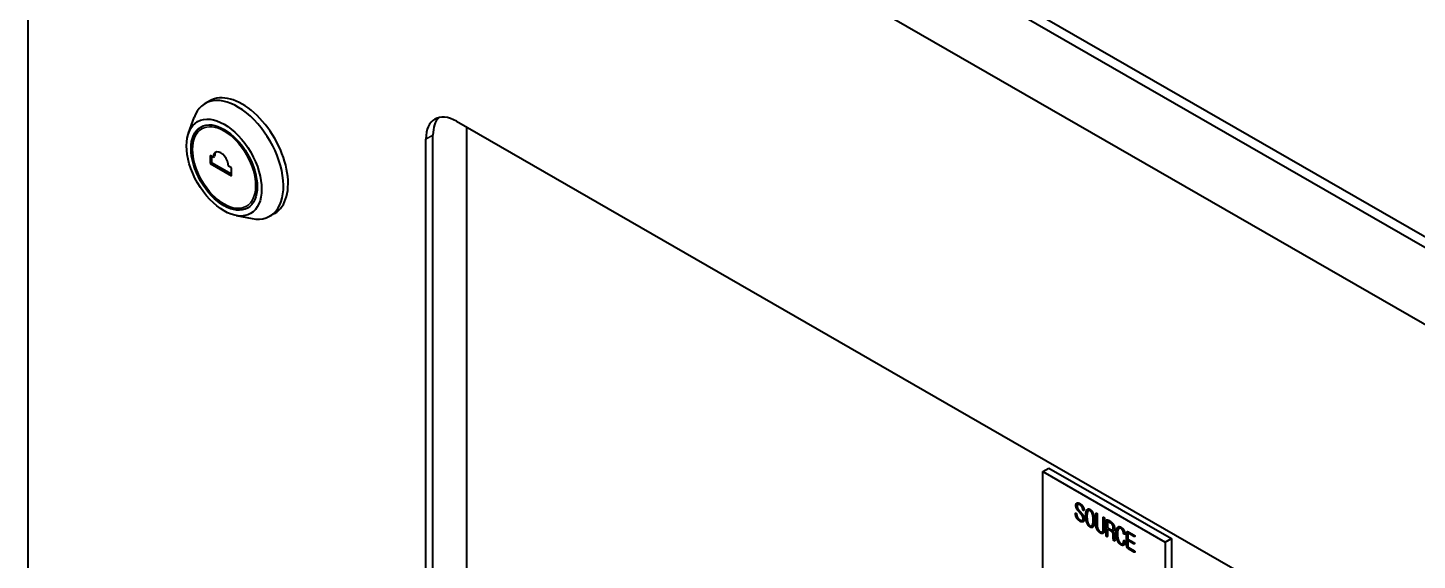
# Model space of a CAD drawing. Header units: inches. Extents: x 6934 to 18973, y 4254 to 7629.
# Drawn here: x 10566.2 to 10822.9, y 7016.5 to 7114.9 of the extents above; entities that cross this region are included whole.
import ezdxf

# ---------------------------------------------------------------- set-up
doc = ezdxf.new("R2010")
doc.units = ezdxf.units.IN
doc.header["$MEASUREMENT"] = 0
doc.layers.add('POWER SUPPLY CASE OUTLINE$0$가시적인 것(ISO)', color=3, linetype='Continuous', lineweight=40, true_color=0x00ff00)
doc.layers.add('POWER SUPPLY CASE OUTLINE$0$가시적인 좁은 것(ISO)', color=3, linetype='Continuous', lineweight=35, true_color=0x00ff00)

msp = doc.modelspace()

# ---------------------------------------------------------------- linework, layer by layer
at = {"layer": 'POWER SUPPLY CASE OUTLINE$0$가시적인 것(ISO)'}
for p, q in [((10580.373, 7216.777), (11032.922, 6956.172)), ((10578.676, 7215.8), (11031.224, 6955.195)), ((10566.231, 7208.634), (10566.231, 6626.54)), ((11018.779, 6948.028), (10566.231, 7208.634)), ((10599.841, 7101.394), (10598.992, 7100.905)), ((10595.933, 7095.436), (10596.949, 7098.298)), ((10645.427, 7097.624), (10939.583, 6928.23)), ((10647.35, 6653.961), (10647.35, 7096.516)), ((10639.77, 6656.136), (10639.77, 7094.341)), ((10641.071, 6656.885), (10641.071, 7095.09)), ((10599.889, 7091.291), (10599.889, 7089.852)), ((10600.455, 7090.965), (10599.889, 7091.291)), ((10600.172, 7091.128), (10600.172, 7090.015)), ((10600.455, 7090.965), (10600.738, 7091.128)), ((10599.889, 7089.852), (10600.172, 7090.015)), ((10599.889, 7089.852), (10603.849, 7087.572)), ((10600.172, 7090.015), (10603.849, 7087.898)), ((10603.849, 7089.011), (10603.283, 7089.337)), ((10603.849, 7087.572), (10603.849, 7089.011)), ((10604.703, 7080.207), (10607.688, 7079.65)), ((10611.817, 7080.596), (10610.969, 7080.107)), ((10753.699, 7032.891), (10754.831, 7033.542)), ((10753.699, 7032.891), (10776.327, 7019.86)), ((10753.699, 7009.999), (10753.699, 7032.891)), ((10754.831, 7033.542), (10777.458, 7020.512)), ((10760.569, 7026.978), (10760.613, 7026.953)), ((10759.745, 7025.085), (10759.751, 7025.088)), ((10760.17, 7026.797), (10760.176, 7026.8)), ((10760.221, 7026.819), (10760.227, 7026.822)), ((10760.529, 7025.32), (10760.535, 7025.323)), ((10760.566, 7025.278), (10760.529, 7025.32)), ((10760.571, 7025.281), (10760.535, 7025.323)), ((10760.566, 7025.278), (10760.571, 7025.281)), ((10760.929, 7026.399), (10760.934, 7026.402)), ((10761.145, 7025.779), (10761.15, 7025.782)), ((10761.229, 7025.705), (10761.235, 7025.708)), ((10762.162, 7025.686), (10762.167, 7025.69)), ((10763.552, 7022.893), (10763.552, 7025.121)), ((10763.557, 7022.896), (10763.557, 7025.124)), ((10763.779, 7024.99), (10763.779, 7022.754)), ((10764.878, 7022.159), (10764.878, 7024.383)), ((10764.884, 7022.162), (10764.884, 7024.386)), ((10761.029, 7023.901), (10761.035, 7023.904)), ((10762.732, 7022.845), (10762.738, 7022.849)), ((10764.706, 7021.745), (10764.712, 7021.748)), ((10765.105, 7024.243), (10765.105, 7022.007)), ((10765.409, 7021.074), (10765.409, 7023.683)), ((10765.415, 7021.077), (10765.415, 7023.686)), ((10765.636, 7023.578), (10765.636, 7022.514)), ((10765.636, 7022.514), (10766.292, 7022.137)), ((10765.636, 7022.281), (10765.642, 7022.285)), ((10765.636, 7022.281), (10765.636, 7020.943)), ((10766.38, 7021.853), (10765.636, 7022.281)), ((10766.386, 7021.856), (10765.642, 7022.285)), ((10765.67, 7023.69), (10765.676, 7023.694)), ((10766.292, 7023.378), (10765.812, 7023.654)), ((10766.298, 7023.381), (10765.818, 7023.657)), ((10765.823, 7023.881), (10766.197, 7023.666)), ((10766.564, 7022.112), (10766.569, 7022.116)), ((10766.611, 7022.999), (10766.617, 7023.003)), ((10766.611, 7022.148), (10766.617, 7022.151)), ((10766.615, 7021.854), (10766.62, 7021.857)), ((10767.807, 7022.398), (10767.812, 7022.401)), ((10765.6, 7020.858), (10765.605, 7020.861)), ((10766.717, 7021.104), (10766.721, 7021.28)), ((10766.717, 7021.104), (10766.723, 7021.107)), ((10766.721, 7021.28), (10766.727, 7021.283)), ((10766.723, 7021.107), (10766.727, 7021.283)), ((10766.787, 7020.221), (10766.793, 7020.224)), ((10766.849, 7020.109), (10766.855, 7020.112)), ((10766.941, 7020.056), (10766.946, 7020.059)), ((10768.467, 7019.554), (10768.473, 7019.557)), ((10768.641, 7021.475), (10768.646, 7021.478)), ((10768.659, 7020.083), (10768.665, 7020.086)), ((10769.201, 7019.229), (10769.201, 7021.457)), ((10769.207, 7019.232), (10769.207, 7021.46)), ((10769.428, 7021.394), (10769.428, 7020.42)), ((10769.428, 7020.42), (10770.55, 7019.774)), ((10769.428, 7020.187), (10769.434, 7020.19)), ((10769.428, 7020.187), (10769.428, 7019.102)), ((10770.55, 7019.541), (10769.428, 7020.187)), ((10770.555, 7019.544), (10769.434, 7020.19)), ((10769.465, 7021.5), (10769.471, 7021.503)), ((10770.612, 7020.89), (10769.586, 7021.481)), ((10770.618, 7020.894), (10769.592, 7021.484)), ((10769.612, 7021.699), (10770.612, 7021.123)), ((10776.327, 7019.86), (10777.458, 7020.512)), ((10776.327, 7019.86), (10776.327, 6996.969)), ((10777.458, 7020.512), (10777.458, 6997.621)), ((10769.282, 7018.873), (10769.288, 7018.876)), ((10770.612, 7018.01), (10769.564, 7018.613)), ((10770.618, 7018.013), (10769.57, 7018.616)), ((10769.575, 7018.84), (10770.612, 7018.243))]:
    msp.add_line(p, q, dxfattribs=at)
for centre, major_axis, start_param, end_param in [((10604.98, 7090.506), (5.988, -10.399), 5.8244712, 9.8834921), ((10605.829, 7090.995), (5.988, -10.399), 0, 3.1415927), ((10645.427, 7091.083), (-3.992, 6.933), 5.4997209, 7.0705172), ((10646.728, 7091.833), (-3.992, 6.933), 0.1630424, 0.7873319), ((10601.869, 7090.151), (-0.998, 1.733), 3.9289245, 7.0705172), ((10602.152, 7090.314), (-0.998, 1.733), 0.1416216, 0.7873319)]:
    msp.add_ellipse(centre, major_axis=major_axis, ratio=0.5780931, start_param=start_param, end_param=end_param, dxfattribs=at)
for major_axis in [(-4.891, 8.493), (-4.312, 7.487)]:
    msp.add_ellipse((10602.491, 7089.073), major_axis=major_axis, ratio=0.5780931, dxfattribs=at)
msp.add_open_spline([(10598.32, 7096.636), (10597.919, 7096.376), (10597.576, 7096.022), (10596.989, 7095.099), (10596.771, 7094.502), (10596.529, 7093.143), (10596.516, 7092.373), (10596.702, 7090.751), (10596.903, 7089.9), (10597.494, 7088.209), (10597.885, 7087.368), (10598.815, 7085.778), (10599.354, 7085.029), (10600.531, 7083.694), (10601.169, 7083.109), (10602.485, 7082.163), (10603.163, 7081.803), (10604.494, 7081.356), (10605.148, 7081.268), (10606.178, 7081.372), (10606.577, 7081.486), (10606.939, 7081.669)], degree=3, knots=[5.5264354, 5.5264354, 5.5264354, 5.5264354, 5.7894553, 5.7894553, 6.0986803, 6.0986803, 6.4243433, 6.4243433, 6.7520753, 6.7520753, 7.0785217, 7.0785217, 7.4044179, 7.4044179, 7.7309448, 7.7309448, 8.0587353, 8.0587353, 8.3837828, 8.3837828, 8.6068641, 8.6068641, 8.6068641, 8.6068641], dxfattribs=at)
for points in [[(10759.833, 7026.61), (10759.833, 7026.991), (10760.046, 7027.081)], [(10759.839, 7026.613), (10759.839, 7026.962), (10760.016, 7027.066)], [(10760.046, 7027.081), (10760.247, 7027.164), (10760.569, 7026.978)], [(10760.613, 7026.953), (10760.925, 7026.774), (10761.134, 7026.416)], [(10759.745, 7025.085), (10759.738, 7025.157), (10759.771, 7025.18)], [(10760.024, 7024.238), (10759.782, 7024.602), (10759.745, 7025.085)], [(10759.751, 7025.088), (10759.743, 7025.16), (10759.776, 7025.184)], [(10760.029, 7024.242), (10759.787, 7024.606), (10759.751, 7025.088)], [(10759.771, 7025.18), (10759.8, 7025.202), (10759.844, 7025.185)], [(10759.776, 7025.184), (10759.778, 7025.185), (10759.779, 7025.186)], [(10760.027, 7025.943), (10759.833, 7026.263), (10759.833, 7026.61)], [(10760.033, 7025.947), (10759.839, 7026.266), (10759.839, 7026.613)], [(10759.844, 7025.185), (10759.888, 7025.164), (10759.921, 7025.115)], [(10759.921, 7025.115), (10759.958, 7025.056), (10759.965, 7024.98)], [(10759.965, 7024.98), (10759.994, 7024.611), (10760.174, 7024.334)], [(10760.529, 7025.32), (10760.152, 7025.74), (10760.027, 7025.943)], [(10760.535, 7025.323), (10760.157, 7025.744), (10760.033, 7025.947)], [(10760.221, 7026.819), (10760.06, 7026.772), (10760.06, 7026.556)], [(10760.06, 7026.556), (10760.06, 7026.259), (10760.163, 7026.06)], [(10760.163, 7026.06), (10760.265, 7025.861), (10760.61, 7025.485)], [(10760.174, 7024.334), (10760.331, 7024.091), (10760.602, 7023.935)], [(10760.227, 7026.822), (10760.199, 7026.814), (10760.176, 7026.8)], [(10760.58, 7026.739), (10760.375, 7026.857), (10760.221, 7026.819)], [(10760.586, 7026.742), (10760.381, 7026.86), (10760.227, 7026.822)], [(10761.024, 7024.709), (10760.921, 7024.878), (10760.566, 7025.278)], [(10761.029, 7024.712), (10760.927, 7024.881), (10760.571, 7025.281)], [(10760.929, 7026.399), (10760.782, 7026.623), (10760.58, 7026.739)], [(10760.934, 7026.402), (10760.788, 7026.626), (10760.586, 7026.742)], [(10760.61, 7025.485), (10761.06, 7024.997), (10761.192, 7024.785)], [(10761.101, 7025.893), (10761.082, 7026.158), (10760.929, 7026.399)], [(10761.106, 7025.896), (10761.088, 7026.161), (10760.934, 7026.402)], [(10761.163, 7024.205), (10761.163, 7024.476), (10761.024, 7024.709)], [(10761.169, 7024.208), (10761.169, 7024.479), (10761.029, 7024.712)], [(10761.145, 7025.779), (10761.104, 7025.832), (10761.101, 7025.893)], [(10761.15, 7025.782), (10761.11, 7025.835), (10761.106, 7025.896)], [(10761.134, 7026.416), (10761.317, 7026.103), (10761.339, 7025.811)], [(10761.229, 7025.705), (10761.181, 7025.728), (10761.145, 7025.779)], [(10761.235, 7025.708), (10761.187, 7025.731), (10761.15, 7025.782)], [(10761.192, 7024.785), (10761.39, 7024.472), (10761.39, 7024.1)], [(10761.31, 7025.709), (10761.28, 7025.684), (10761.229, 7025.705)], [(10761.303, 7025.704), (10761.276, 7025.691), (10761.235, 7025.708)], [(10761.339, 7025.811), (10761.343, 7025.737), (10761.31, 7025.709)], [(10761.639, 7024.731), (10761.639, 7025.422), (10761.837, 7025.753)], [(10761.837, 7023.486), (10761.639, 7024.045), (10761.639, 7024.731)], [(10761.645, 7024.735), (10761.645, 7025.425), (10761.843, 7025.756)], [(10761.843, 7023.49), (10761.645, 7024.048), (10761.645, 7024.735)], [(10761.837, 7025.753), (10762.057, 7026.122), (10762.453, 7025.894)], [(10761.843, 7025.756), (10761.918, 7025.882), (10762.014, 7025.939)], [(10762.006, 7025.495), (10761.866, 7025.194), (10761.866, 7024.601)], [(10761.866, 7024.601), (10761.866, 7024.012), (10762.006, 7023.55)], [(10762.453, 7025.661), (10762.163, 7025.828), (10762.006, 7025.495)], [(10762.458, 7025.664), (10762.291, 7025.761), (10762.167, 7025.69)], [(10762.453, 7025.894), (10762.848, 7025.666), (10763.068, 7025.044)], [(10762.889, 7024.986), (10762.735, 7025.498), (10762.453, 7025.661)], [(10762.894, 7024.989), (10762.74, 7025.502), (10762.458, 7025.664)], [(10763.032, 7023.93), (10763.032, 7024.523), (10762.889, 7024.986)], [(10763.037, 7023.933), (10763.037, 7024.526), (10762.894, 7024.989)], [(10763.068, 7025.044), (10763.27, 7024.483), (10763.27, 7023.792)], [(10763.552, 7025.121), (10763.552, 7025.185), (10763.585, 7025.204)], [(10763.557, 7025.124), (10763.557, 7025.184), (10763.587, 7025.205)], [(10763.585, 7025.204), (10763.618, 7025.219), (10763.665, 7025.191)], [(10763.665, 7025.191), (10763.709, 7025.166), (10763.742, 7025.117)], [(10763.742, 7025.117), (10763.779, 7025.058), (10763.779, 7024.99)], [(10764.878, 7024.383), (10764.878, 7024.438), (10764.911, 7024.453)], [(10764.884, 7024.386), (10764.884, 7024.435), (10764.91, 7024.452)], [(10764.911, 7024.453), (10764.944, 7024.459), (10764.992, 7024.432)], [(10764.992, 7024.432), (10765.036, 7024.406), (10765.069, 7024.354)], [(10765.069, 7024.354), (10765.105, 7024.303), (10765.105, 7024.243)], [(10760.61, 7023.698), (10760.236, 7023.913), (10760.024, 7024.238)], [(10760.615, 7023.701), (10760.242, 7023.916), (10760.029, 7024.242)], [(10760.602, 7023.935), (10760.786, 7023.829), (10760.954, 7023.872)], [(10761.126, 7023.62), (10760.896, 7023.533), (10760.61, 7023.698)], [(10761.132, 7023.624), (10760.901, 7023.536), (10760.615, 7023.701)], [(10760.954, 7023.872), (10761.163, 7023.921), (10761.163, 7024.205)], [(10761.035, 7023.904), (10761.169, 7023.981), (10761.169, 7024.208)], [(10761.39, 7024.1), (10761.39, 7023.718), (10761.126, 7023.62)], [(10761.19, 7023.651), (10761.163, 7023.635), (10761.132, 7023.624)], [(10762.453, 7022.632), (10762.057, 7022.86), (10761.837, 7023.486)], [(10762.458, 7022.635), (10762.063, 7022.863), (10761.843, 7023.49)], [(10762.006, 7023.55), (10762.163, 7023.036), (10762.453, 7022.869)], [(10762.453, 7022.869), (10762.735, 7022.707), (10762.889, 7023.042)], [(10763.068, 7022.778), (10762.848, 7022.404), (10762.453, 7022.632)], [(10762.895, 7022.591), (10762.713, 7022.489), (10762.458, 7022.635)], [(10762.738, 7022.849), (10762.828, 7022.901), (10762.894, 7023.045)], [(10762.889, 7023.042), (10763.032, 7023.341), (10763.032, 7023.93)], [(10762.894, 7023.045), (10763.037, 7023.344), (10763.037, 7023.933)], [(10763.27, 7023.792), (10763.27, 7023.106), (10763.068, 7022.778)], [(10763.742, 7022.169), (10763.552, 7022.524), (10763.552, 7022.893)], [(10763.748, 7022.172), (10763.557, 7022.528), (10763.557, 7022.896)], [(10764.325, 7021.558), (10763.951, 7021.773), (10763.742, 7022.169)], [(10764.331, 7021.561), (10763.957, 7021.777), (10763.748, 7022.172)], [(10763.779, 7022.754), (10763.779, 7022.461), (10763.933, 7022.195)], [(10763.933, 7022.195), (10764.087, 7021.928), (10764.329, 7021.789)], [(10764.329, 7021.789), (10764.567, 7021.652), (10764.721, 7021.754)], [(10764.712, 7021.748), (10764.719, 7021.752), (10764.726, 7021.757)], [(10764.721, 7021.754), (10764.878, 7021.854), (10764.878, 7022.159)], [(10764.726, 7021.757), (10764.884, 7021.857), (10764.884, 7022.162)], [(10765.105, 7022.007), (10765.105, 7021.643), (10764.889, 7021.509)], [(10765.409, 7023.683), (10765.409, 7023.912), (10765.501, 7023.961)], [(10765.415, 7023.686), (10765.415, 7023.908), (10765.501, 7023.96)], [(10765.501, 7023.961), (10765.596, 7024.012), (10765.823, 7023.881)], [(10765.673, 7023.692), (10765.636, 7023.675), (10765.636, 7023.578)], [(10765.812, 7023.654), (10765.713, 7023.711), (10765.673, 7023.692)], [(10765.679, 7023.695), (10765.677, 7023.695), (10765.676, 7023.694)], [(10765.818, 7023.657), (10765.719, 7023.714), (10765.679, 7023.695)], [(10766.197, 7023.666), (10766.497, 7023.493), (10766.699, 7023.207)], [(10766.611, 7022.999), (10766.483, 7023.268), (10766.292, 7023.378)], [(10766.292, 7022.137), (10766.483, 7022.027), (10766.611, 7022.148)], [(10766.617, 7023.003), (10766.488, 7023.271), (10766.298, 7023.381)], [(10766.6, 7021.629), (10766.494, 7021.788), (10766.38, 7021.853)], [(10766.606, 7021.632), (10766.499, 7021.791), (10766.386, 7021.856)], [(10766.569, 7022.116), (10766.594, 7022.13), (10766.617, 7022.151)], [(10766.736, 7022.5), (10766.736, 7022.745), (10766.611, 7022.999)], [(10766.611, 7022.148), (10766.736, 7022.258), (10766.736, 7022.5)], [(10766.868, 7021.962), (10766.791, 7021.854), (10766.615, 7021.854)], [(10766.615, 7021.854), (10766.75, 7021.746), (10766.838, 7021.572)], [(10766.741, 7022.503), (10766.741, 7022.749), (10766.617, 7023.003)], [(10766.617, 7022.151), (10766.741, 7022.262), (10766.741, 7022.503)], [(10766.796, 7021.896), (10766.726, 7021.857), (10766.62, 7021.857)], [(10766.699, 7023.207), (10766.959, 7022.837), (10766.959, 7022.392)], [(10766.959, 7022.392), (10766.959, 7022.087), (10766.868, 7021.962)], [(10767.278, 7021.518), (10767.278, 7022.264), (10767.527, 7022.557)], [(10767.284, 7021.521), (10767.284, 7022.267), (10767.533, 7022.56)], [(10767.71, 7022.316), (10767.505, 7022.065), (10767.505, 7021.392)], [(10767.527, 7022.557), (10767.765, 7022.835), (10768.15, 7022.613)], [(10767.533, 7022.56), (10767.589, 7022.625), (10767.653, 7022.663)], [(10768.175, 7022.365), (10767.893, 7022.528), (10767.71, 7022.316)], [(10768.181, 7022.369), (10767.969, 7022.491), (10767.812, 7022.401)], [(10768.15, 7022.613), (10768.494, 7022.415), (10768.685, 7022.059)], [(10768.472, 7022.038), (10768.344, 7022.268), (10768.175, 7022.365)], [(10768.478, 7022.041), (10768.35, 7022.272), (10768.181, 7022.369)], [(10768.641, 7021.475), (10768.611, 7021.784), (10768.472, 7022.038)], [(10768.646, 7021.478), (10768.617, 7021.787), (10768.478, 7022.041)], [(10768.685, 7022.059), (10768.842, 7021.761), (10768.879, 7021.371)], [(10769.201, 7021.457), (10769.201, 7021.711), (10769.3, 7021.768)], [(10769.207, 7021.46), (10769.207, 7021.711), (10769.303, 7021.77)], [(10769.3, 7021.768), (10769.396, 7021.824), (10769.612, 7021.699)], [(10764.889, 7021.509), (10764.666, 7021.362), (10764.325, 7021.558)], [(10764.872, 7021.498), (10764.654, 7021.375), (10764.331, 7021.561)], [(10765.442, 7020.949), (10765.409, 7021.006), (10765.409, 7021.074)], [(10765.448, 7020.952), (10765.415, 7021.009), (10765.415, 7021.077)], [(10765.523, 7020.864), (10765.475, 7020.892), (10765.442, 7020.949)], [(10765.529, 7020.867), (10765.481, 7020.895), (10765.448, 7020.952)], [(10765.6, 7020.858), (10765.567, 7020.839), (10765.523, 7020.864)], [(10765.605, 7020.861), (10765.573, 7020.842), (10765.529, 7020.867)], [(10765.636, 7020.943), (10765.636, 7020.875), (10765.6, 7020.858)], [(10765.607, 7020.862), (10765.606, 7020.861), (10765.605, 7020.861)], [(10766.721, 7021.28), (10766.721, 7021.449), (10766.6, 7021.629)], [(10766.727, 7021.283), (10766.727, 7021.452), (10766.606, 7021.632)], [(10766.725, 7020.634), (10766.717, 7020.791), (10766.717, 7021.104)], [(10766.73, 7020.637), (10766.723, 7020.794), (10766.723, 7021.107)], [(10766.787, 7020.221), (10766.739, 7020.384), (10766.725, 7020.634)], [(10766.793, 7020.224), (10766.745, 7020.387), (10766.73, 7020.637)], [(10766.849, 7020.109), (10766.805, 7020.155), (10766.787, 7020.221)], [(10766.855, 7020.112), (10766.811, 7020.159), (10766.793, 7020.224)], [(10766.838, 7021.572), (10766.948, 7021.352), (10766.948, 7021.068)], [(10766.941, 7020.056), (10766.893, 7020.067), (10766.849, 7020.109)], [(10766.946, 7020.059), (10766.899, 7020.07), (10766.855, 7020.112)], [(10767.007, 7020.086), (10766.985, 7020.052), (10766.941, 7020.056)], [(10766.987, 7020.066), (10766.97, 7020.057), (10766.946, 7020.059)], [(10766.948, 7021.068), (10766.944, 7020.774), (10766.955, 7020.619)], [(10766.955, 7020.619), (10766.966, 7020.359), (10767.007, 7020.209)], [(10767.007, 7020.209), (10767.029, 7020.128), (10767.007, 7020.086)], [(10767.531, 7020.093), (10767.278, 7020.675), (10767.278, 7021.518)], [(10767.536, 7020.097), (10767.284, 7020.679), (10767.284, 7021.521)], [(10767.505, 7021.392), (10767.505, 7020.76), (10767.67, 7020.272)], [(10768.106, 7019.381), (10767.75, 7019.586), (10767.531, 7020.093)], [(10768.112, 7019.384), (10767.756, 7019.589), (10767.536, 7020.097)], [(10767.67, 7020.272), (10767.842, 7019.766), (10768.135, 7019.597)], [(10768.644, 7019.283), (10768.454, 7019.18), (10768.106, 7019.381)], [(10768.65, 7019.286), (10768.46, 7019.184), (10768.112, 7019.384)], [(10768.135, 7019.597), (10768.373, 7019.46), (10768.509, 7019.585)], [(10768.473, 7019.557), (10768.495, 7019.57), (10768.515, 7019.588)], [(10768.509, 7019.585), (10768.652, 7019.71), (10768.659, 7020.083)], [(10768.515, 7019.588), (10768.657, 7019.714), (10768.665, 7020.086)], [(10768.769, 7021.308), (10768.648, 7021.356), (10768.641, 7021.475)], [(10768.894, 7019.923), (10768.864, 7019.397), (10768.644, 7019.283)], [(10768.775, 7021.311), (10768.654, 7021.359), (10768.646, 7021.478)], [(10768.657, 7019.29), (10768.654, 7019.288), (10768.65, 7019.286)], [(10768.659, 7020.083), (10768.659, 7020.151), (10768.696, 7020.168)], [(10768.665, 7020.086), (10768.665, 7020.148), (10768.695, 7020.167)], [(10768.696, 7020.168), (10768.732, 7020.181), (10768.78, 7020.153)], [(10768.879, 7021.371), (10768.886, 7021.261), (10768.769, 7021.308)], [(10768.858, 7021.302), (10768.83, 7021.289), (10768.775, 7021.311)], [(10768.78, 7020.153), (10768.828, 7020.122), (10768.857, 7020.067)], [(10768.857, 7020.067), (10768.894, 7019.999), (10768.894, 7019.923)], [(10769.282, 7018.873), (10769.201, 7019.008), (10769.201, 7019.229)], [(10769.288, 7018.876), (10769.207, 7019.012), (10769.207, 7019.232)], [(10769.465, 7021.5), (10769.428, 7021.474), (10769.428, 7021.394)], [(10769.586, 7021.481), (10769.509, 7021.525), (10769.465, 7021.5)], [(10769.592, 7021.484), (10769.515, 7021.529), (10769.471, 7021.503)], [(10770.55, 7019.774), (10770.597, 7019.747), (10770.63, 7019.694)], [(10770.63, 7019.533), (10770.601, 7019.511), (10770.55, 7019.541)], [(10770.629, 7019.532), (10770.601, 7019.518), (10770.555, 7019.544)], [(10770.612, 7021.123), (10770.663, 7021.094), (10770.696, 7021.041)], [(10770.696, 7020.88), (10770.667, 7020.859), (10770.612, 7020.89)], [(10770.695, 7020.879), (10770.666, 7020.865), (10770.618, 7020.894)], [(10770.63, 7019.694), (10770.656, 7019.645), (10770.66, 7019.596)], [(10770.66, 7019.596), (10770.66, 7019.55), (10770.63, 7019.533)], [(10770.696, 7021.041), (10770.725, 7020.99), (10770.725, 7020.943)], [(10770.725, 7020.943), (10770.725, 7020.897), (10770.696, 7020.88)], [(10769.564, 7018.613), (10769.363, 7018.729), (10769.282, 7018.873)], [(10769.57, 7018.616), (10769.368, 7018.733), (10769.288, 7018.876)], [(10769.428, 7019.102), (10769.428, 7019.013), (10769.469, 7018.948)], [(10769.469, 7018.948), (10769.505, 7018.88), (10769.575, 7018.84)], [(10770.612, 7018.243), (10770.667, 7018.211), (10770.703, 7018.156)], [(10770.703, 7017.995), (10770.667, 7017.978), (10770.612, 7018.01)], [(10770.707, 7017.998), (10770.671, 7017.982), (10770.618, 7018.013)], [(10770.703, 7018.156), (10770.733, 7018.105), (10770.733, 7018.059)], [(10770.733, 7018.059), (10770.733, 7018.012), (10770.703, 7017.995)]]:
    msp.add_open_spline(points, degree=2, dxfattribs=at)
at = {"layer": 'POWER SUPPLY CASE OUTLINE$0$가시적인 좁은 것(ISO)'}
for p, q in [((10639.77, 7094.341), (10641.071, 7095.09)), ((10759.771, 7025.18), (10759.776, 7025.184)), ((10759.833, 7026.61), (10759.839, 7026.613)), ((10760.027, 7025.943), (10760.033, 7025.947)), ((10760.58, 7026.739), (10760.586, 7026.742)), ((10761.024, 7024.709), (10761.029, 7024.712)), ((10761.101, 7025.893), (10761.106, 7025.896)), ((10761.639, 7024.731), (10761.645, 7024.735)), ((10761.837, 7025.753), (10761.843, 7025.756)), ((10762.453, 7025.661), (10762.458, 7025.664)), ((10762.889, 7024.986), (10762.894, 7024.989)), ((10763.552, 7025.121), (10763.557, 7025.124)), ((10764.878, 7024.383), (10764.884, 7024.386)), ((10760.024, 7024.238), (10760.029, 7024.242)), ((10760.61, 7023.698), (10760.615, 7023.701)), ((10761.126, 7023.62), (10761.132, 7023.624)), ((10761.163, 7024.205), (10761.169, 7024.208)), ((10761.837, 7023.486), (10761.843, 7023.49)), ((10762.453, 7022.632), (10762.458, 7022.635)), ((10762.889, 7023.042), (10762.894, 7023.045)), ((10763.032, 7023.93), (10763.037, 7023.933)), ((10763.552, 7022.893), (10763.557, 7022.896)), ((10763.742, 7022.169), (10763.748, 7022.172)), ((10764.721, 7021.754), (10764.726, 7021.757)), ((10764.878, 7022.159), (10764.884, 7022.162)), ((10765.409, 7023.683), (10765.415, 7023.686)), ((10765.673, 7023.692), (10765.679, 7023.695)), ((10765.812, 7023.654), (10765.818, 7023.657)), ((10766.292, 7023.378), (10766.298, 7023.381)), ((10766.38, 7021.853), (10766.386, 7021.856)), ((10766.736, 7022.5), (10766.741, 7022.503)), ((10767.527, 7022.557), (10767.533, 7022.56)), ((10768.175, 7022.365), (10768.181, 7022.369)), ((10768.472, 7022.038), (10768.478, 7022.041)), ((10764.325, 7021.558), (10764.331, 7021.561)), ((10765.409, 7021.074), (10765.415, 7021.077)), ((10765.442, 7020.949), (10765.448, 7020.952)), ((10765.523, 7020.864), (10765.529, 7020.867)), ((10766.6, 7021.629), (10766.606, 7021.632)), ((10766.725, 7020.634), (10766.73, 7020.637)), ((10767.278, 7021.518), (10767.284, 7021.521)), ((10767.531, 7020.093), (10767.536, 7020.097)), ((10768.106, 7019.381), (10768.112, 7019.384)), ((10768.509, 7019.585), (10768.515, 7019.588)), ((10768.644, 7019.283), (10768.65, 7019.286)), ((10768.769, 7021.308), (10768.775, 7021.311)), ((10769.201, 7021.457), (10769.207, 7021.46)), ((10769.201, 7019.229), (10769.207, 7019.232)), ((10769.586, 7021.481), (10769.592, 7021.484)), ((10770.55, 7019.541), (10770.555, 7019.544)), ((10770.612, 7020.89), (10770.618, 7020.894)), ((10769.564, 7018.613), (10769.57, 7018.616)), ((10770.612, 7018.01), (10770.618, 7018.013))]:
    msp.add_line(p, q, dxfattribs=at)
msp.add_ellipse((10602.491, 7089.073), major_axis=(-4.112, 7.141), ratio=0.5780931, dxfattribs=at)

doc.saveas('drawing.dxf')
